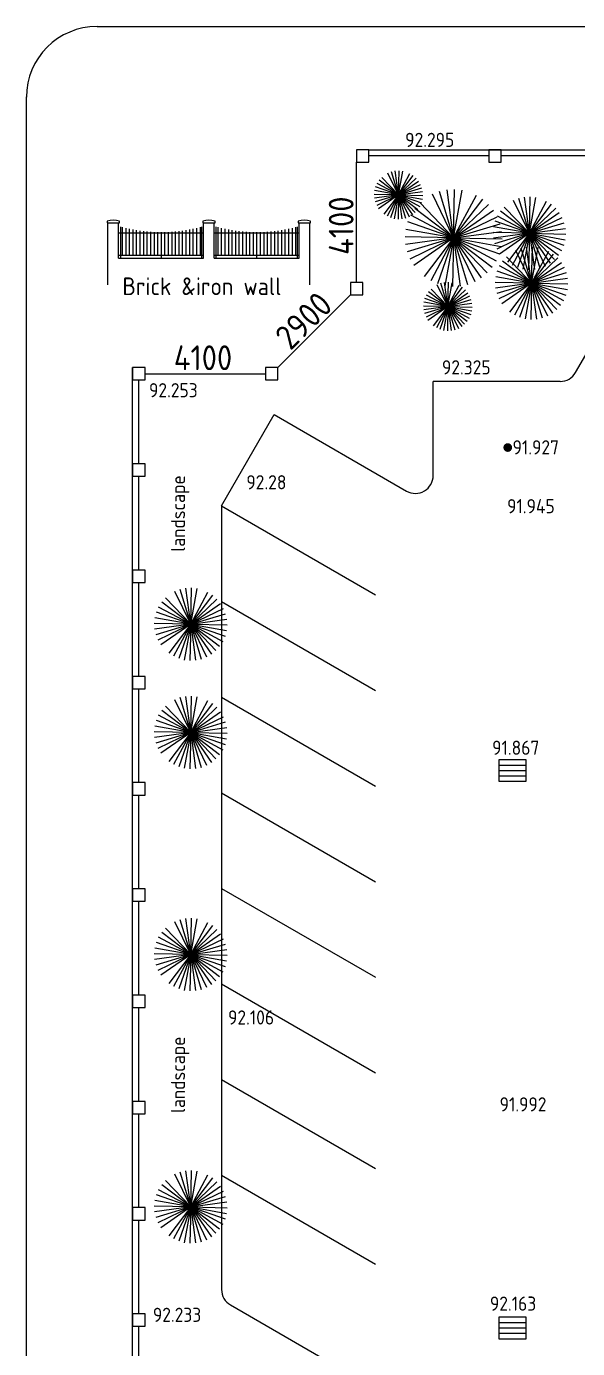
# Model space of a CAD drawing. Extents: x -406070 to -21769, y -87485 to 68103.
# Drawn here: x -136530 to -120960, y 21840 to 59172 of the extents above; entities that cross this region are included whole.
import ezdxf

# ---------------------------------------------------------------- set-up
doc = ezdxf.new("R2010")
doc.units = 0
doc.header["$MEASUREMENT"] = 0
for name, color, linetype in [('CONSTRUCTION', 7, 'CONTINUOUS'), ('DIMS', 7, 'CONTINUOUS'), ('FIXTURES', 11, 'CONTINUOUS'), ('MVIEW', 7, 'CONTINUOUS'), ('SITE', 7, 'CONTINUOUS'), ('SPOTHEIGHTS', 7, 'CONTINUOUS'), ('TEXT', 2, 'CONTINUOUS')]:
    doc.layers.add(name, color=color, linetype=linetype)
doc.styles.add('NOTES', font='isocp3.shx')

# ---------------------------------------------------------------- blocks, each defined once
blk = doc.blocks.new('STORMGRATE')
at = {"layer": 'FIXTURES'}
for p, q in [((-770, -155), (0, -155)), ((-770, -305), (0, -305)), ((-770, -455), (0, -455))]:
    blk.add_line(p, q, dxfattribs=at)
blk.add_lwpolyline([(-770, -610), (0, -610), (0, 0), (-770, 0)], close=True, dxfattribs=at)
blk = doc.blocks.new('BRICKWALL')
at = {"layer": 'FIXTURES', "color": 11}
for p, q in [((350, 1636), (350, 756)), ((400, 1623), (400, 836)), ((500, 1599), (500, 836)), ((600, 1578), (600, 836)), ((700, 1558), (700, 836)), ((800, 1541), (800, 836)), ((900, 1527), (900, 836)), ((1000, 1514), (1000, 836)), ((1100, 1504), (1100, 836)), ((1200, 1496), (1200, 836)), ((1800, 1496), (1800, 836)), ((1900, 1504), (1900, 836)), ((2000, 1514), (2000, 836)), ((2100, 1527), (2100, 836)), ((2200, 1541), (2200, 836)), ((2300, 1558), (2300, 836)), ((2400, 1578), (2400, 836)), ((2500, 1599), (2500, 836)), ((2600, 1623), (2600, 836)), ((2650, 756), (2650, 1636)), ((3050, 1636), (3050, 756)), ((3100, 1623), (3100, 836)), ((3200, 1599), (3200, 836)), ((3300, 1578), (3300, 836)), ((3400, 1558), (3400, 836)), ((3500, 1541), (3500, 836)), ((3600, 1527), (3600, 836)), ((3700, 1514), (3700, 836)), ((3800, 1504), (3800, 836)), ((3900, 1496), (3900, 836)), ((4500, 1496), (4500, 836)), ((4600, 1504), (4600, 836)), ((4700, 1514), (4700, 836)), ((4800, 1527), (4800, 836)), ((4900, 1541), (4900, 836)), ((5000, 1558), (5000, 836)), ((5100, 1578), (5100, 836)), ((5200, 1599), (5200, 836)), ((5300, 1623), (5300, 836)), ((5350, 756), (5350, 1636)), ((303, 1468), (2697, 1468)), ((1300, 1491), (1300, 836)), ((1400, 1488), (1400, 836)), ((1500, 1486), (1500, 756)), ((1600, 1488), (1600, 836)), ((1700, 1491), (1700, 836)), ((3003, 1468), (5397, 1468)), ((4000, 1491), (4000, 836)), ((4100, 1488), (4100, 836)), ((4200, 1486), (4200, 756)), ((4300, 1488), (4300, 836)), ((4400, 1491), (4400, 836)), ((303, 836), (2697, 836)), ((3003, 836), (5397, 836))]:
    blk.add_line(p, q, dxfattribs=at)
at = {"layer": 'TEXT'}
for p, q in [((-25, 1800), (-25, 1750)), ((-25, 1750), (325, 1750)), ((0, 0), (0, 1750)), ((300, 756), (300, 1750)), ((325, 1750), (325, 1800)), ((2675, 1800), (2675, 1750)), ((2675, 1750), (3025, 1750)), ((2700, 756), (2700, 1750)), ((3000, 756), (3000, 1750)), ((3025, 1750), (3025, 1800)), ((5375, 1800), (5375, 1750)), ((5375, 1750), (5725, 1750)), ((5400, 756), (5400, 1750)), ((5700, 0), (5700, 1750)), ((5725, 1750), (5725, 1800)), ((300, 756), (2700, 756)), ((3000, 756), (5400, 756))]:
    blk.add_line(p, q, dxfattribs=at)
for centre in [(150, 1200), (2850, 1200), (5550, 1200)]:
    blk.add_arc(centre, 625, 73.7398, 106.2602, dxfattribs=at)

msp = doc.modelspace()

# ---------------------------------------------------------------- hatches: boundary and pattern name
at = {"layer": 'CONSTRUCTION'}
msp.add_hatch(color=256, dxfattribs=at).paths.add_polyline_path([(-123057.3, 47281.3, 1), (-122809.4, 47281.3, 1)])

# ---------------------------------------------------------------- linework, layer by layer
at = {"layer": 'CONSTRUCTION', "color": 6}
for p, q in [((-126865.5, 55690.8), (-30187.6, 55690.8)), ((-133529.6, -34096.7), (-133529.6, 49539.8))]:
    msp.add_line(p, q, dxfattribs=at)
at = {"layer": 'CONSTRUCTION'}
for p, q in [((-123468.7, 55515.8), (-126852.7, 55515.8)), ((-120468.7, 55515.8), (-123118.7, 55515.8)), ((-121017.9, 49396.4), (-118379.8, 53965.8)), ((-129429.6, 49539.8), (-127379, 51590.4)), ((-133354.6, 46819.8), (-133354.6, 49189.8)), ((-125038.8, 46493.1), (-125038.8, 49146.4)), ((-121450.9, 49146.4), (-125038.8, 49146.4)), ((-131017.3, 45634.2), (-129528.3, 48213.2)), ((-129528.3, 48213.2), (-125788.8, 46054.2)), ((-133354.6, 43819.8), (-133354.6, 46469.8)), ((-131017.3, 45634.2), (-131017.3, 23505.2)), ((-133354.6, 40819.8), (-133354.6, 43469.8)), ((-133354.6, 37819.8), (-133354.6, 40469.8)), ((-133354.6, 34819.8), (-133354.6, 37469.8)), ((-133354.6, 31819.8), (-133354.6, 34469.8)), ((-133354.6, 28819.8), (-133354.6, 31469.8)), ((-133354.6, 25819.8), (-133354.6, 28469.8)), ((-133354.6, 22819.8), (-133354.6, 25469.8)), ((-133354.6, 19819.8), (-133354.6, 22469.8))]:
    msp.add_line(p, q, dxfattribs=at)
for points in [[(-127202.7, 55690.8), (-127202.7, 55340.8), (-126852.7, 55340.8), (-126852.7, 55690.8)], [(-123468.7, 55690.8), (-123468.7, 55340.8), (-123118.7, 55340.8), (-123118.7, 55690.8)], [(-127379, 51940.4), (-127379, 51590.4), (-127029, 51590.4), (-127029, 51940.4)], [(-133179.6, 49539.8), (-133529.6, 49539.8), (-133529.6, 49189.8), (-133179.6, 49189.8)], [(-129429.6, 49539.8), (-129779.6, 49539.8), (-129779.6, 49189.8), (-129429.6, 49189.8)], [(-133179.6, 46819.8), (-133529.6, 46819.8), (-133529.6, 46469.8), (-133179.6, 46469.8)], [(-133179.6, 43819.8), (-133529.6, 43819.8), (-133529.6, 43469.8), (-133179.6, 43469.8)], [(-133179.6, 40819.8), (-133529.6, 40819.8), (-133529.6, 40469.8), (-133179.6, 40469.8)], [(-133179.6, 37819.8), (-133529.6, 37819.8), (-133529.6, 37469.8), (-133179.6, 37469.8)], [(-133179.6, 34819.8), (-133529.6, 34819.8), (-133529.6, 34469.8), (-133179.6, 34469.8)], [(-133179.6, 31819.8), (-133529.6, 31819.8), (-133529.6, 31469.8), (-133179.6, 31469.8)], [(-133179.6, 28819.8), (-133529.6, 28819.8), (-133529.6, 28469.8), (-133179.6, 28469.8)], [(-133179.6, 25819.8), (-133529.6, 25819.8), (-133529.6, 25469.8), (-133179.6, 25469.8)], [(-133179.6, 22819.8), (-133529.6, 22819.8), (-133529.6, 22469.8), (-133179.6, 22469.8)]]:
    msp.add_lwpolyline(points, close=True, dxfattribs=at)
for centre, start, end in [((-121450.9, 49646.4), 270, 330), ((-125538.8, 46487.2), 240, 0.67197), ((-130517.3, 23505.2), 180, 240)]:
    msp.add_arc(centre, 500, start, end, dxfattribs=at)
at = {"layer": 'MVIEW'}
for p, q in [((-127204, 51940.4), (-127202.7, 55340.8)), ((-133179.6, 49364.8), (-129779.6, 49364.8)), ((-131017.3, 45634.2), (-126667.8, 43123)), ((-131017.3, 42934.2), (-126667.8, 40423)), ((-131017.3, 40234.2), (-126667.8, 37723)), ((-131017.3, 37534.2), (-126667.8, 35023)), ((-131017.3, 34834.2), (-126667.8, 32323)), ((-131017.3, 32134.2), (-126667.8, 29623)), ((-131017.3, 29434.2), (-126667.8, 26923)), ((-131017.3, 26734.2), (-126667.8, 24223)), ((-130767.3, 23072.1), (-126990.8, 20891.8))]:
    msp.add_line(p, q, dxfattribs=at)
at = {"layer": 'SITE', "color": 11}
for p, q in [((-126018.3, 54414.3), (-126492.4, 54908.8)), ((-126018.3, 54414.3), (-126316.4, 55031.1)), ((-126018.3, 54414.3), (-126216.2, 55070.2)), ((-126018.3, 54414.3), (-126111.2, 55093)), ((-126018.3, 54414.3), (-126003.9, 55099.2)), ((-126018.3, 54414.3), (-125896.9, 55088.5)), ((-126018.3, 54414.3), (-125694.5, 55018)), ((-126018.3, 54414.3), (-125604.1, 54959.9)), ((-126018.3, 54414.3), (-125523.8, 54888.4)), ((-126018.3, 54414.3), (-126692.5, 54535.7)), ((-126018.3, 54414.3), (-126665.2, 54639.7)), ((-126018.3, 54414.3), (-126622, 54738.1)), ((-126018.3, 54414.3), (-126563.9, 54828.6)), ((-126018.3, 54414.3), (-125455.8, 54805.2)), ((-126018.3, 54414.3), (-125401.5, 54712.4)), ((-126018.3, 54414.3), (-125362.5, 54612.2)), ((-126018.3, 54414.3), (-125339.6, 54507.2)), ((-124462.7, 53199.1), (-124858.5, 54510.7)), ((-124462.7, 53199.1), (-124648.5, 54556.5)), ((-124462.7, 53199.1), (-124433.8, 54568.8)), ((-124462.7, 53199.1), (-124219.9, 54547.5)), ((-126018.3, 54414.3), (-126703.2, 54428.8)), ((-126018.3, 54414.3), (-126697, 54321.5)), ((-126018.3, 54414.3), (-126674.1, 54216.4)), ((-126018.3, 54414.3), (-126635.1, 54116.3)), ((-126018.3, 54414.3), (-126580.9, 54023.5)), ((-126018.3, 54414.3), (-126432.6, 53868.8)), ((-126018.3, 54414.3), (-126342.1, 53810.7)), ((-126018.3, 54414.3), (-126243.7, 53767.5)), ((-126018.3, 54414.3), (-126139.7, 53740.2)), ((-126018.3, 54414.3), (-126032.8, 53729.5)), ((-126018.3, 54414.3), (-125820.4, 53758.5)), ((-126018.3, 54414.3), (-125925.5, 53735.6)), ((-126018.3, 54414.3), (-125333.5, 54399.9)), ((-126018.3, 54414.3), (-125344.1, 54292.9)), ((-126018.3, 54414.3), (-125371.4, 54189)), ((-126018.3, 54414.3), (-125720.3, 53797.6)), ((-126018.3, 54414.3), (-125414.7, 54090.5)), ((-126018.3, 54414.3), (-125472.7, 54000.1)), ((-126018.3, 54414.3), (-125544.3, 53919.8)), ((-126018.3, 54414.3), (-125627.5, 53851.8)), ((-124462.7, 53199.1), (-125410.8, 54188.1)), ((-124462.7, 53199.1), (-125058.8, 54432.7)), ((-124462.7, 53199.1), (-123815.1, 54406.4)), ((-124462.7, 53199.1), (-123634.2, 54290.3)), ((-124462.7, 53199.1), (-123473.7, 54147.2)), ((-122320.5, 53330.7), (-122767.6, 54255.9)), ((-122320.5, 53330.7), (-122617.3, 54314.5)), ((-122320.5, 53330.7), (-122459.8, 54348.8)), ((-122320.5, 53330.7), (-122298.8, 54358.1)), ((-122320.5, 53330.7), (-122138.4, 54342)), ((-122320.5, 53330.7), (-121834.8, 54236.2)), ((-122320.5, 53330.7), (-121699.1, 54149.1)), ((-124462.7, 53199.1), (-125670, 53846.7)), ((-124462.7, 53199.1), (-125553.9, 54027.6)), ((-124462.7, 53199.1), (-123337.6, 53980.8)), ((-124462.7, 53199.1), (-123229.1, 53795.2)), ((-122320.5, 53330.7), (-123226, 53816.4)), ((-122320.5, 53330.7), (-123138.9, 53952.1)), ((-122320.5, 53330.7), (-123031.6, 54072.5)), ((-122320.5, 53330.7), (-121578.7, 54041.8)), ((-122320.5, 53330.7), (-121476.6, 53917.1)), ((-122320.5, 53330.7), (-121395.3, 53777.8)), ((-124462.7, 53199.1), (-125811.1, 53441.9)), ((-124462.7, 53199.1), (-125756.5, 53649.9)), ((-124462.7, 53199.1), (-123151.1, 53594.9)), ((-124462.7, 53199.1), (-123105.3, 53384.8)), ((-122320.5, 53330.7), (-123331.8, 53512.9)), ((-122320.5, 53330.7), (-123290.8, 53668.8)), ((-122320.5, 53330.7), (-121336.8, 53627.6)), ((-122320.5, 53330.7), (-121302.4, 53470.1)), ((-124462.7, 53199.1), (-125832.5, 53228)), ((-124462.7, 53199.1), (-125820.1, 53013.4)), ((-124462.7, 53199.1), (-125774.3, 52803.3)), ((-124462.7, 53199.1), (-125696.3, 52603)), ((-124462.7, 53199.1), (-125587.8, 52417.4)), ((-124462.7, 53199.1), (-125291.2, 52107.9)), ((-124462.7, 53199.1), (-125110.3, 51991.8)), ((-124462.7, 53199.1), (-124913.5, 51905.3)), ((-124462.7, 53199.1), (-124705.5, 51850.7)), ((-124462.7, 53199.1), (-124491.6, 51829.4)), ((-124462.7, 53199.1), (-124066.9, 51887.5)), ((-124462.7, 53199.1), (-123866.6, 51965.5)), ((-124462.7, 53199.1), (-123093, 53170.2)), ((-124462.7, 53199.1), (-123114.4, 52956.3)), ((-124462.7, 53199.1), (-123168.9, 52748.4)), ((-124462.7, 53199.1), (-123255.4, 52551.5)), ((-124462.7, 53199.1), (-123371.5, 52370.6)), ((-124462.7, 53199.1), (-123514.6, 52210.1)), ((-124462.7, 53199.1), (-123681, 52074)), ((-124462.7, 53199.1), (-124277, 51841.7)), ((-122320.5, 53330.7), (-123347.8, 53352.4)), ((-122320.5, 53330.7), (-123338.5, 53191.4)), ((-122320.5, 53330.7), (-123304.2, 53033.9)), ((-122320.5, 53330.7), (-123245.7, 52883.7)), ((-122320.5, 53330.7), (-123164.3, 52744.4)), ((-122320.5, 53330.7), (-122941.9, 52512.4)), ((-122320.5, 53330.7), (-122806.2, 52425.2)), ((-122320.5, 53330.7), (-122658.6, 52360.4)), ((-122320.5, 53330.7), (-122502.6, 52319.5)), ((-122320.5, 53330.7), (-122342.2, 52303.4)), ((-122320.5, 53330.7), (-122023.6, 52347)), ((-122320.5, 53330.7), (-121873.4, 52405.6)), ((-122320.5, 53330.7), (-121293.2, 53309.1)), ((-122320.5, 53330.7), (-121309.2, 53148.6)), ((-122320.5, 53330.7), (-121350.2, 52992.7)), ((-122320.5, 53330.7), (-121415, 52845.1)), ((-122320.5, 53330.7), (-121502.1, 52709.4)), ((-122320.5, 53330.7), (-121609.4, 52589)), ((-122320.5, 53330.7), (-121734.2, 52486.9)), ((-122320.5, 53330.7), (-122181.2, 52312.7)), ((-122259.2, 51923.1), (-122970.3, 52664.9)), ((-122259.2, 51923.1), (-122706.3, 52848.3)), ((-122259.2, 51923.1), (-122556.1, 52906.8)), ((-122259.2, 51923.1), (-122398.5, 52941.2)), ((-122259.2, 51923.1), (-122237.6, 52950.4)), ((-122259.2, 51923.1), (-122077.1, 52934.4)), ((-122259.2, 51923.1), (-121773.5, 52828.6)), ((-122259.2, 51923.1), (-121637.9, 52741.5)), ((-122259.2, 51923.1), (-123164.7, 52408.8)), ((-122259.2, 51923.1), (-123077.6, 52544.5)), ((-122259.2, 51923.1), (-121517.5, 52634.2)), ((-122259.2, 51923.1), (-121415.4, 52509.4)), ((-122259.2, 51923.1), (-121334.1, 52370.2)), ((-124624.5, 51262.5), (-124822.4, 51918.3)), ((-124624.5, 51262.5), (-124717.4, 51941.2)), ((-124624.5, 51262.5), (-124610.1, 51947.4)), ((-124624.5, 51262.5), (-124503.1, 51936.7)), ((-122259.2, 51923.1), (-123286.5, 51944.8)), ((-122259.2, 51923.1), (-123277.3, 51783.8)), ((-122259.2, 51923.1), (-123270.5, 52105.2)), ((-122259.2, 51923.1), (-123243, 51626.3)), ((-122259.2, 51923.1), (-123229.6, 52261.2)), ((-122259.2, 51923.1), (-123184.4, 51476)), ((-122259.2, 51923.1), (-123103.1, 51336.8)), ((-122259.2, 51923.1), (-122880.6, 51104.8)), ((-122259.2, 51923.1), (-122744.9, 51017.6)), ((-122259.2, 51923.1), (-122597.3, 50952.8)), ((-122259.2, 51923.1), (-122441.3, 50911.9)), ((-122259.2, 51923.1), (-122280.9, 50895.8)), ((-122259.2, 51923.1), (-121275.5, 52220)), ((-122259.2, 51923.1), (-121241.2, 52062.4)), ((-122259.2, 51923.1), (-121962.4, 50939.4)), ((-122259.2, 51923.1), (-121812.2, 50998)), ((-122259.2, 51923.1), (-121231.9, 51901.5)), ((-122259.2, 51923.1), (-121248, 51741)), ((-122259.2, 51923.1), (-121288.9, 51585.1)), ((-122259.2, 51923.1), (-121353.7, 51437.4)), ((-122259.2, 51923.1), (-121440.9, 51301.8)), ((-122259.2, 51923.1), (-121548.1, 51181.4)), ((-122259.2, 51923.1), (-121672.9, 51079.3)), ((-122259.2, 51923.1), (-122119.9, 50905.1)), ((-124624.5, 51262.5), (-125228.2, 51586.3)), ((-124624.5, 51262.5), (-125170.1, 51676.8)), ((-124624.5, 51262.5), (-125098.6, 51757)), ((-124624.5, 51262.5), (-124922.6, 51879.3)), ((-124624.5, 51262.5), (-124300.7, 51866.2)), ((-124624.5, 51262.5), (-124210.3, 51808.1)), ((-124624.5, 51262.5), (-124130, 51736.6)), ((-124624.5, 51262.5), (-124062, 51653.4)), ((-124624.5, 51262.5), (-124007.7, 51560.6)), ((-124624.5, 51262.5), (-125309.4, 51277)), ((-124624.5, 51262.5), (-125303.2, 51169.7)), ((-124624.5, 51262.5), (-125298.7, 51383.9)), ((-124624.5, 51262.5), (-125280.3, 51064.6)), ((-124624.5, 51262.5), (-125271.4, 51487.9)), ((-124624.5, 51262.5), (-125241.3, 50964.5)), ((-124624.5, 51262.5), (-125187.1, 50871.7)), ((-124624.5, 51262.5), (-125038.8, 50717)), ((-124624.5, 51262.5), (-124948.3, 50658.9)), ((-124624.5, 51262.5), (-124849.9, 50615.6)), ((-124624.5, 51262.5), (-124745.9, 50588.4)), ((-124624.5, 51262.5), (-124639, 50577.7)), ((-124624.5, 51262.5), (-123968.7, 51460.4)), ((-124624.5, 51262.5), (-123945.8, 51355.4)), ((-124624.5, 51262.5), (-124426.6, 50606.7)), ((-124624.5, 51262.5), (-124326.5, 50645.8)), ((-124624.5, 51262.5), (-123939.7, 51248.1)), ((-124624.5, 51262.5), (-123950.3, 51141.1)), ((-124624.5, 51262.5), (-123977.6, 51037.2)), ((-124624.5, 51262.5), (-124020.9, 50938.7)), ((-124624.5, 51262.5), (-124078.9, 50848.3)), ((-124624.5, 51262.5), (-124150.5, 50768)), ((-124624.5, 51262.5), (-124233.7, 50700)), ((-124624.5, 51262.5), (-124531.7, 50583.8)), ((-131889.3, 42293), (-132028.6, 43311.1)), ((-131889.3, 42293), (-131867.7, 43320.3)), ((-131889.3, 42293), (-132600.4, 43034.8)), ((-131889.3, 42293), (-132336.4, 43218.2)), ((-131889.3, 42293), (-132186.2, 43276.8)), ((-131889.3, 42293), (-131707.2, 43304.3)), ((-131889.3, 42293), (-131403.6, 43198.5)), ((-131889.3, 42293), (-131268, 43111.4)), ((-131889.3, 42293), (-131147.6, 43004.1)), ((-131889.3, 42293), (-132859.7, 42631.1)), ((-131889.3, 42293), (-132794.8, 42778.7)), ((-131889.3, 42293), (-132707.7, 42914.4)), ((-131889.3, 42293), (-131045.5, 42879.3)), ((-131889.3, 42293), (-130964.1, 42740.1)), ((-131889.3, 42293), (-130905.6, 42589.9)), ((-131889.3, 42293), (-132916.6, 42314.7)), ((-131889.3, 42293), (-132907.4, 42153.7)), ((-131889.3, 42293), (-132900.6, 42475.1)), ((-131889.3, 42293), (-132873, 41996.2)), ((-131889.3, 42293), (-132814.5, 41846)), ((-131889.3, 42293), (-132733.2, 41706.7)), ((-131889.3, 42293), (-132510.7, 41474.7)), ((-131889.3, 42293), (-132375, 41387.5)), ((-131889.3, 42293), (-132227.4, 41322.7)), ((-131889.3, 42293), (-132071.4, 41281.8)), ((-131889.3, 42293), (-131911, 41265.7)), ((-131889.3, 42293), (-130871.3, 42432.3)), ((-131889.3, 42293), (-130878.1, 42110.9)), ((-131889.3, 42293), (-130919, 41955)), ((-131889.3, 42293), (-130983.8, 41807.3)), ((-131889.3, 42293), (-131071, 41671.7)), ((-131889.3, 42293), (-131178.2, 41551.3)), ((-131889.3, 42293), (-131592.5, 41309.3)), ((-131889.3, 42293), (-131442.2, 41367.9)), ((-131889.3, 42293), (-131303, 41449.2)), ((-131889.3, 42293), (-131750, 41275)), ((-131889.3, 42293), (-130862, 42271.4)), ((-131889.3, 39235), (-132600.4, 39976.8)), ((-131889.3, 39235), (-132336.4, 40160.2)), ((-131889.3, 39235), (-132186.2, 40218.8)), ((-131889.3, 39235), (-132028.6, 40253.1)), ((-131889.3, 39235), (-131867.7, 40262.3)), ((-131889.3, 39235), (-131707.2, 40246.3)), ((-131889.3, 39235), (-131403.6, 40140.5)), ((-131889.3, 39235), (-131268, 40053.4)), ((-131889.3, 39235), (-131147.6, 39946.1)), ((-131889.3, 39235), (-132859.7, 39573.1)), ((-131889.3, 39235), (-132794.8, 39720.7)), ((-131889.3, 39235), (-132707.7, 39856.4)), ((-131889.3, 39235), (-131045.5, 39821.3)), ((-131889.3, 39235), (-130964.1, 39682.1)), ((-131889.3, 39235), (-132916.6, 39256.7)), ((-131889.3, 39235), (-132907.4, 39095.7)), ((-131889.3, 39235), (-132900.6, 39417.1)), ((-131889.3, 39235), (-132873, 38938.2)), ((-131889.3, 39235), (-132814.5, 38788)), ((-131889.3, 39235), (-132733.2, 38648.7)), ((-131889.3, 39235), (-132510.7, 38416.7)), ((-131889.3, 39235), (-132375, 38329.5)), ((-131889.3, 39235), (-132227.4, 38264.7)), ((-131889.3, 39235), (-132071.4, 38223.8)), ((-131889.3, 39235), (-131911, 38207.7)), ((-131889.3, 39235), (-130905.6, 39531.9)), ((-131889.3, 39235), (-130871.3, 39374.3)), ((-131889.3, 39235), (-130862, 39213.4)), ((-131889.3, 39235), (-131750, 38217)), ((-131889.3, 39235), (-131303, 38391.2)), ((-131889.3, 39235), (-131442.2, 38309.9)), ((-131889.3, 39235), (-131592.5, 38251.3)), ((-131889.3, 39235), (-131178.2, 38493.3)), ((-131889.3, 39235), (-131071, 38613.7)), ((-131889.3, 39235), (-130983.8, 38749.3)), ((-131889.3, 39235), (-130919, 38897)), ((-131889.3, 39235), (-130878.1, 39052.9)), ((-131889.3, 32966), (-132028.6, 33984.1)), ((-131889.3, 32966), (-131867.7, 33993.3)), ((-131889.3, 32966), (-131707.2, 33977.3)), ((-131889.3, 32966), (-132600.4, 33707.8)), ((-131889.3, 32966), (-132336.4, 33891.2)), ((-131889.3, 32966), (-132186.2, 33949.8)), ((-131889.3, 32966), (-131403.6, 33871.5)), ((-131889.3, 32966), (-131268, 33784.4)), ((-131889.3, 32966), (-131147.6, 33677.1)), ((-131889.3, 32966), (-132859.7, 33304.1)), ((-131889.3, 32966), (-132794.8, 33451.7)), ((-131889.3, 32966), (-132707.7, 33587.4)), ((-131889.3, 32966), (-131045.5, 33552.3)), ((-131889.3, 32966), (-130964.1, 33413.1)), ((-131889.3, 32966), (-130905.6, 33262.9)), ((-131889.3, 32966), (-132916.6, 32987.7)), ((-131889.3, 32966), (-132907.4, 32826.7)), ((-131889.3, 32966), (-132900.6, 33148.1)), ((-131889.3, 32966), (-132873, 32669.2)), ((-131889.3, 32966), (-132814.5, 32519)), ((-131889.3, 32966), (-132733.2, 32379.7)), ((-131889.3, 32966), (-132510.7, 32147.7)), ((-131889.3, 32966), (-132375, 32060.5)), ((-131889.3, 32966), (-132227.4, 31995.7)), ((-131889.3, 32966), (-132071.4, 31954.8)), ((-131889.3, 32966), (-131911, 31938.7)), ((-131889.3, 32966), (-130871.3, 33105.3)), ((-131889.3, 32966), (-130862, 32944.4)), ((-131889.3, 32966), (-131750, 31948)), ((-131889.3, 32966), (-131303, 32122.2)), ((-131889.3, 32966), (-131442.2, 32040.9)), ((-131889.3, 32966), (-131592.5, 31982.3)), ((-131889.3, 32966), (-131178.2, 32224.3)), ((-131889.3, 32966), (-131071, 32344.7)), ((-131889.3, 32966), (-130983.8, 32480.3)), ((-131889.3, 32966), (-130919, 32628)), ((-131889.3, 32966), (-130878.1, 32783.9)), ((-131889.3, 25839), (-132600.4, 26580.8)), ((-131889.3, 25839), (-132336.4, 26764.2)), ((-131889.3, 25839), (-132186.2, 26822.8)), ((-131889.3, 25839), (-132028.6, 26857.1)), ((-131889.3, 25839), (-131867.7, 26866.3)), ((-131889.3, 25839), (-131707.2, 26850.3)), ((-131889.3, 25839), (-131403.6, 26744.5)), ((-131889.3, 25839), (-131268, 26657.4)), ((-131889.3, 25839), (-131147.6, 26550.1)), ((-131889.3, 25839), (-132859.7, 26177.1)), ((-131889.3, 25839), (-132794.8, 26324.7)), ((-131889.3, 25839), (-132707.7, 26460.4)), ((-131889.3, 25839), (-131045.5, 26425.3)), ((-131889.3, 25839), (-130964.1, 26286.1)), ((-131889.3, 25839), (-130905.6, 26135.9)), ((-131889.3, 25839), (-132916.6, 25860.7)), ((-131889.3, 25839), (-132907.4, 25699.7)), ((-131889.3, 25839), (-132900.6, 26021.1)), ((-131889.3, 25839), (-132873, 25542.2)), ((-131889.3, 25839), (-132814.5, 25392)), ((-131889.3, 25839), (-132733.2, 25252.7)), ((-131889.3, 25839), (-132510.7, 25020.7)), ((-131889.3, 25839), (-132375, 24933.5)), ((-131889.3, 25839), (-132227.4, 24868.7)), ((-131889.3, 25839), (-132071.4, 24827.8)), ((-131889.3, 25839), (-131911, 24811.7)), ((-131889.3, 25839), (-130871.3, 25978.3)), ((-131889.3, 25839), (-130862, 25817.4)), ((-131889.3, 25839), (-131750, 24821)), ((-131889.3, 25839), (-131303, 24995.2)), ((-131889.3, 25839), (-131442.2, 24913.9)), ((-131889.3, 25839), (-131592.5, 24855.3)), ((-131889.3, 25839), (-131178.2, 25097.3)), ((-131889.3, 25839), (-131071, 25217.7)), ((-131889.3, 25839), (-130983.8, 25353.3)), ((-131889.3, 25839), (-130919, 25501)), ((-131889.3, 25839), (-130878.1, 25656.9))]:
    msp.add_line(p, q, dxfattribs=at)
at = {"layer": 'SPOTHEIGHTS', "color": 8}
for p, q in [((-134529.6, 59171.6), (-30187.6, 59171.6)), ((-136529.6, -34096.7), (-136529.6, 57184))]:
    msp.add_line(p, q, dxfattribs=at)
msp.add_arc((-134529.6, 57171.6), 2000, 90, 180, dxfattribs=at)

# ---------------------------------------------------------------- block references
at = {"layer": 'CONSTRUCTION'}
for name, p in [('BRICKWALL', (-134225.9, 51876.4)), ('STORMGRATE', (-122414.5, 38467.9)), ('STORMGRATE', (-122414.5, 22726.9))]:
    msp.add_blockref(name, p, dxfattribs=at)

# ---------------------------------------------------------------- texts
at = {"layer": 'CONSTRUCTION', "color": 8, "style": 'NOTES'}
for s, rotation, p in [('4100', 90, (-127288.5, 52720.8)), ('2900', 45, (-129071.4, 49997.8))]:
    msp.add_text(s, height=700, rotation=rotation, dxfattribs=at).set_placement(p)
at = {"layer": 'CONSTRUCTION', "style": 'NOTES'}
for s, height, p in [('Brick &iron wall', 500, (-133818.3, 51584.2)), ('91.927', 400, (-122797, 47086.3)), ('91.945', 400, (-122951.2, 45425.5))]:
    msp.add_text(s, height=height, dxfattribs=at).set_placement(p)
at = {"layer": 'CONSTRUCTION', "color": 8, "style": 'NOTES'}
msp.add_text('4100', height=700, dxfattribs=at).set_placement((-132365.7, 49466.2))
at = {"layer": 'CONSTRUCTION', "style": 'NOTES'}
for p in [(-132045.8, 44339.8), (-132045.8, 28490.8)]:
    msp.add_text('landscape', height=400, rotation=90, dxfattribs=at).set_placement(p)
at = {"layer": 'DIMS', "style": 'NOTES'}
for s, p in [('92.295', (-125830.5, 55769.2)), ('92.325', (-124791.9, 49345.9)), ('92.253', (-133066.9, 48700.3)), ('92.28', (-130317.2, 46101))]:
    msp.add_text(s, height=400, dxfattribs=at).set_placement(p)
at = {"layer": 'SPOTHEIGHTS', "style": 'NOTES'}
for s, p in [('91.867', (-123374, 38604.5)), ('92.106', (-130834.7, 30988.5)), ('91.992', (-123163.3, 28534.6)), ('92.163', (-123437.1, 22909.2)), ('92.233', (-132957.8, 22592.7))]:
    msp.add_text(s, height=400, dxfattribs=at).set_placement(p)

doc.saveas('drawing.dxf')
